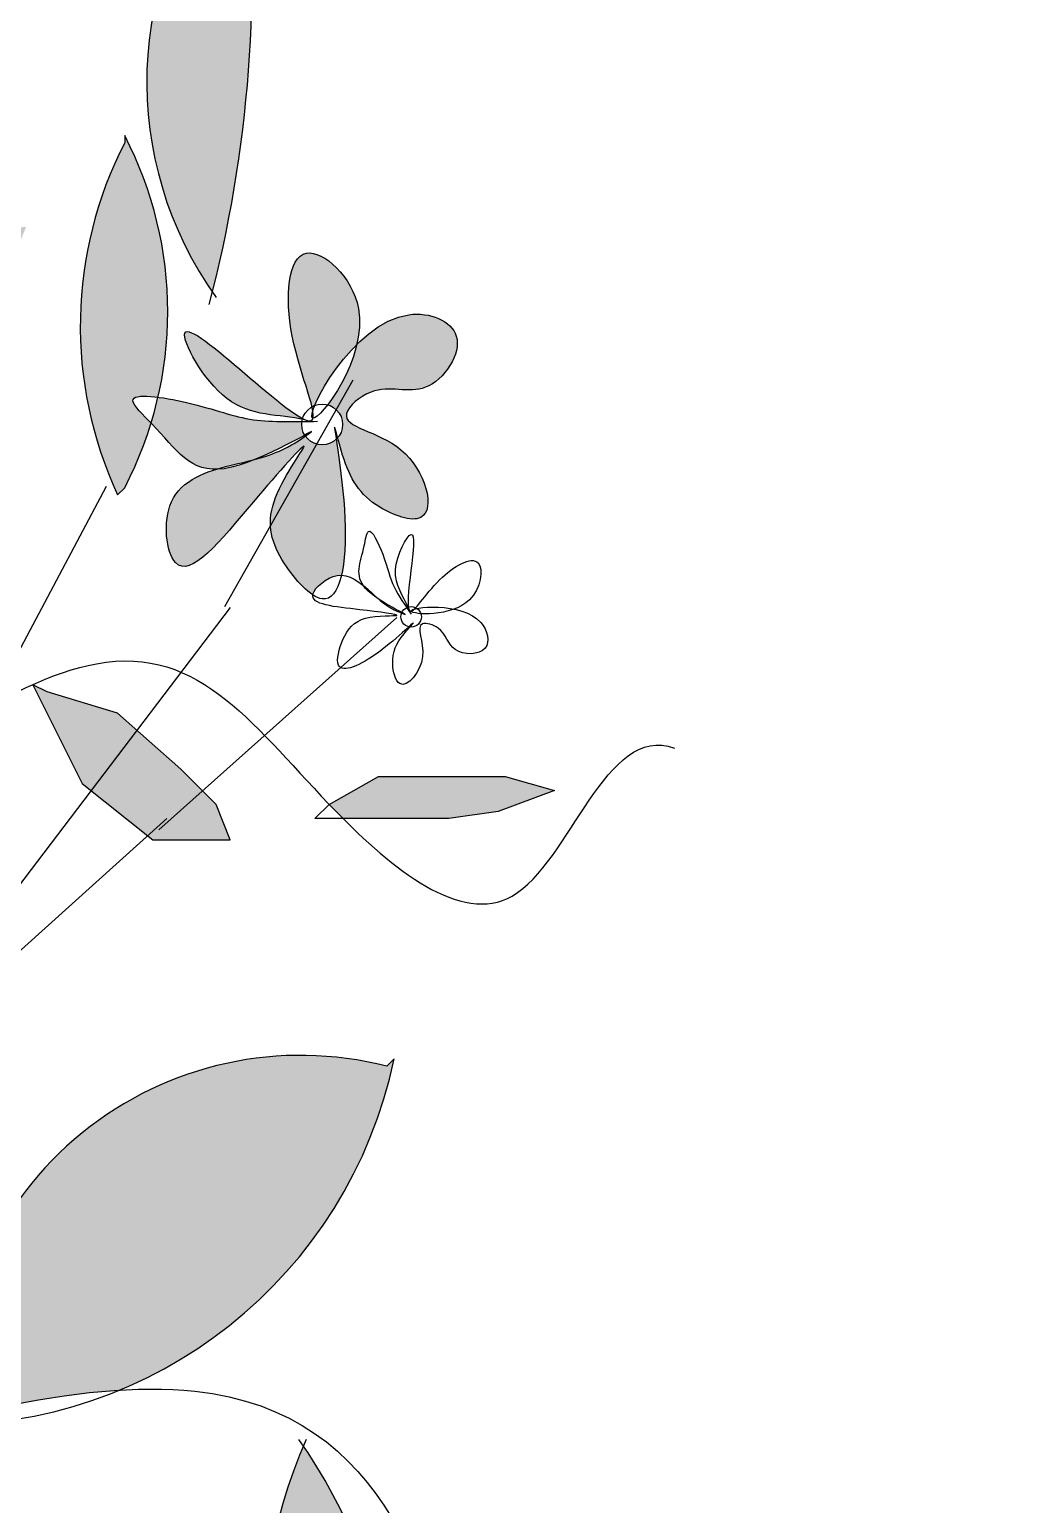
# Model space of a CAD drawing. Header units: millimetres. Extents: x 351279 to 387190, y -1289537 to -1277077.
# Drawn here: x 358921.3 to 358975.3, y -1283319.8 to -1283238.8 of the extents above; entities that cross this region are included whole.
import ezdxf

# ---------------------------------------------------------------- set-up
doc = ezdxf.new("R2010")
doc.units = ezdxf.units.MM
doc.header["$LTSCALE"] = 20

# ---------------------------------------------------------------- blocks, each defined once
blk = doc.blocks.new('fhfghfghdf')
h = blk.add_hatch(color=232)
h.paths.add_polyline_path([(-90030.0408381067, 5932.037843426331), (-90030.06616863665, 5931.996554873164, 0.3211937202647364), (-90027.25127120432, 5911.508832451876), (-90026.8471171647, 5911.508832451876, 0.3315970748971576)])
h.paths.add_polyline_path([(-90048.19444010619, 5968.058353575278, 0.2445812914340695), (-90046.14724515732, 5940.430810709769), (-90045.7430911177, 5942.038845522579, 0.2402841023309224)])
h.paths.add_polyline_path([(-90037.70255285797, 5968.555566073828), (-90037.70255285797, 5968.958707196291, 0.3334594632524944), (-90057.4068348914, 5980.609032658514), (-90057.81098893103, 5980.609032658514, 0.1257446693945265)])
edge = h.paths.add_edge_path()
edge.add_spline(control_points=[(-90029.04396051963, 5959.104460407953), (-90029.11724380749, 5959.166261931759), (-90029.19091539657, 5959.227861792963), (-90029.26495098052, 5959.289245518288)], knot_values=[44.35602389406913, 44.35602389406913, 44.35602389406913, 44.35602389406913, 44.92837347126904, 44.92837347126904, 44.92837347126904, 44.92837347126904], degree=3, periodic=0)
edge.add_line((-90029.26495098052, 5959.289245518288), (-90029.26495098052, 5957.706993180092))
edge.add_arc((-90017.31431329258, 5943.679274813094), 18.42809332872148, 130.4286818181292, 151.6390803668907)
edge.add_spline(control_points=[(-90033.53053385507, 5952.433063387224), (-90032.06539878261, 5950.178923204992), (-90030.68449070911, 5947.844768975488), (-90029.31722114365, 5945.560465883888)], knot_values=[388.6644557781722, 388.6644557781722, 388.6644557781722, 388.6644557781722, 411.888008713775, 411.888008713775, 411.888008713775, 411.888008713775], degree=3, periodic=0)
edge.add_arc((-90059.67602661115, 5952.947732282104), 31.24465993176573, 346.3238960305467, 371.3644437658426)
edge = h.paths.add_edge_path()
edge.add_spline(control_points=[(-90060.19819560445, 5985.476467968098), (-90062.24497605085, 5990.642876185229), (-90063.64276351334, 5996.33190384095), (-90064.9684626144, 6002.351294294704)], knot_values=[199.8446034045002, 199.8446034045002, 199.8446034045002, 199.8446034045002, 253.8935608876245, 253.8935608876245, 253.8935608876245, 253.8935608876245], degree=3, periodic=0)
edge.add_arc((-90076.6163226232, 5989.946958763475), 17.0158803109278, 46.80143936070097, 49.91219503292963)
edge.add_arc((-90052.72269627807, 5990.549405608946), 17.93017949576579, 136.1758865720884, 224.8875711919066)
edge.add_line((-90065.42610188665, 5977.895757016758), (-90065.02194784698, 5977.492615894254))
edge.add_arc((-90076.6163226232, 5989.946958763475), 17.0158803109278, 312.9520090475782, 344.7682065498893)
edge = h.paths.add_edge_path()
edge.add_spline(control_points=[(-90064.9684626144, 6002.351294294704), (-90063.64276351334, 5996.33190384095), (-90062.24497605085, 5990.642876185229), (-90060.19819560445, 5985.476467968098)], knot_values=[199.8446034045002, 199.8446034045002, 199.8446034045002, 199.8446034045002, 253.8935608876245, 253.8935608876245, 253.8935608876245, 253.8935608876245], degree=3, periodic=0)
edge.add_arc((-90076.6163226232, 5989.946958763475), 17.0158803109278, 344.7682065498872, 406.8014393607017)
edge = h.paths.add_edge_path()
edge.add_line((-90071.46005079207, 6050.610638296182), (-90071.8642048317, 6050.207497173719))
edge.add_arc((-90076.6053034531, 6031.804571232104), 19.00383380664665, 75.55318758878634, 183.1098272321223)
edge.add_spline(control_points=[(-90109.11728068766, 6019.976442688281), (-90117.38784171232, 6023.006248162765), (-90099.32397739588, 6031.652357266052), (-90086.5382256648, 6032.431122687534)], knot_values=[0, 0, 0, 0, 82.57555180962385, 82.57555180962385, 82.57555180962385, 82.57555180962385], degree=3, periodic=0)
edge.add_arc((-90096.19144184409, 6055.78025714205), 25.26591898939923, 292.4616347306597, 348.1934248338533)
h.paths.add_polyline_path([(-90072.66542248902, 6001.998160510237), (-90072.66542248902, 6002.799913079314, 0.2315958028063422), (-90076.43893017851, 6029.361713392753, 0.2788354804502062)])
edge = h.paths.add_edge_path(flags=17)
edge.add_arc((-90080.64091615476, 6037.511246546485), 21.97345675393397, 152.184716128559, 202.374750704442)
edge.add_spline(control_points=[(-90100.96007650123, 6029.146766614533), (-90100.54731201749, 6029.302300678271), (-90100.12783591647, 6029.454551320488), (-90099.70279268523, 6029.603030384864)], knot_values=[52.76892196994639, 52.76892196994639, 52.76892196994639, 52.76892196994639, 55.5006365901859, 55.5006365901859, 55.5006365901859, 55.5006365901859], degree=3, periodic=0)
edge.add_arc((-90118.75179882161, 6038.296715368205), 20.93907336473535, 335.4687444736441, 386.8824472390087)
edge = h.paths.add_edge_path()
edge.add_ellipse((-90111.0246041375, 6027.126535512085), major_axis=(-53.42632785916329, 0), ratio=0.187329327768345, start_angle=101.16663213360329, end_angle=109.5850379430043, ccw=False)
edge.add_arc((-90084.0355713289, 6036.51815828422), 25.4167077686322, 229.0971000890831, 251.6182804077233)
edge.add_line((-90092.05063554463, 6012.398295527274), (-90091.27777957376, 6012.398295527274))
edge.add_arc((-90105.0018071154, 6010.606156406569), 13.8405453140987, 7.439817222256023, 30.81995260291743)
edge = h.paths.add_edge_path()
edge.add_arc((-90123.19531306502, 6043.012296402207), 18.47965123778917, 89.39543683551527, 108.252273402177)
edge.add_spline(control_points=[(-90128.98316734399, 6060.562175396539), (-90129.44205725953, 6060.090626386652), (-90129.94611567805, 6059.862593222267), (-90130.3172246035, 6060.064448345831)], knot_values=[192.4519261778176, 192.4519261778176, 192.4519261778176, 192.4519261778176, 197.8944604634299, 197.8944604634299, 197.8944604634299, 197.8944604634299], degree=3, periodic=0)
edge.add_arc((-90123.19531306502, 6043.012296402207), 18.47965123778917, 112.6680842649765, 136.4776870886987)
edge.add_spline(control_points=[(-90136.59502362912, 6055.738068153592), (-90135.32963384963, 6054.503163063014), (-90134.01480219982, 6053.296800656759), (-90132.46537476937, 6052.067859068076)], knot_values=[140.4680655407784, 140.4680655407784, 140.4680655407784, 140.4680655407784, 160.1639195077107, 160.1639195077107, 160.1639195077107, 160.1639195077107], degree=3, periodic=0)
edge.add_arc((-90138.28727575239, 6067.380843858618), 16.38236961649548, 290.8164902992045, 338.9287719473182)
edge = h.paths.add_edge_path()
edge.add_spline(control_points=[(-90145.84341682424, 6064.550350777487), (-90146.38686399044, 6065.00522359414), (-90146.95864130829, 6065.471368902829), (-90147.5630785448, 6065.94998217262)], knot_values=[92.72362769117014, 92.72362769117014, 92.72362769117014, 92.72362769117014, 98.35592228130163, 98.35592228130163, 98.35592228130163, 98.35592228130163], degree=3, periodic=0)
edge.add_arc((-90131.31776695813, 6049.512040732388), 23.11095124266154, 134.6623117713088, 191.5947585914962)
edge.add_line((-90153.95710781154, 6044.867009724551), (-90153.18425184068, 6044.867009724551))
edge.add_arc((-90163.35667177809, 6059.871319336243), 18.12753249359946, 304.1359574526325, 374.9583842200699)
edge = h.paths.add_edge_path()
edge.add_arc((-90131.72031441609, 6077.71211687384), 21.97345675393397, 152.184716128559, 202.6450060380954)
edge.add_spline(control_points=[(-90151.99979491388, 6069.251888008343), (-90151.76994880657, 6069.090196817124), (-90151.54322261053, 6068.929539854166), (-90151.31991326695, 6068.770082555036)], knot_values=[80.50595904682069, 80.50595904682069, 80.50595904682069, 80.50595904682069, 82.2035474784287, 82.2035474784287, 82.2035474784287, 82.2035474784287], degree=3, periodic=0)
edge.add_line((-90151.31991326695, 6068.770082555036), (-90151.25565712628, 6068.83352295297))
edge.add_arc((-90169.83119708292, 6078.49758569556), 20.93907336473535, 332.5139591992158, 386.8824472390087)
h.paths.add_polyline_path([(-90158.99130725201, 6059.167195372158), (-90158.60133405504, 6059.55674746769, 0.1322657631513405), (-90173.30686875757, 6071.15271682399, 0.2538059405360158)])
h.paths.add_polyline_path([(-90163.24556029972, 6056.852531176383, 0.2842601180238745), (-90179.88678013858, 6046.801181175882), (-90179.88678013858, 6046.416158755595, 0.3329979746105446)])
edge = h.paths.add_edge_path()
edge.add_spline(control_points=[(-90177.9225747069, 6060.694839113546), (-90177.81274984144, 6060.644469145711), (-90177.70293745985, 6060.594489314558), (-90177.59314957394, 6060.544909567572)], knot_values=[268.4580200904438, 268.4580200904438, 268.4580200904438, 268.4580200904438, 269.1642707696947, 269.1642707696947, 269.1642707696947, 269.1642707696947], degree=3, periodic=0)
edge.add_arc((-90197.80019136831, 6059.169460209485), 20.25379961922844, 3.893992511114864, 41.8875622623091)
edge.add_arc((-90170.67454749641, 6053.616413162447), 22.56179802157665, 122.2748304949121, 128.9709508098927)
edge.add_arc((-90153.14088055432, 6084.671033967324), 34.48173842397203, 203.0731735195908, 224.0535375253923)
h.paths.add_polyline_path([(-90093.99341110286, 6112.123631990727), (-90094.37629387673, 6111.73860957044, 0.3668423731564957), (-90107.91899941262, 6100.912685054715), (-90109.08182857928, 6100.14264021414, 0.3559281893814745)])
h.paths.add_polyline_path([(-90108.30897260841, 6086.227476987418), (-90108.30897260841, 6085.84245456713, 0.3329979746105446), (-90091.66775276956, 6096.278826987917, 0.2842601180238745)])
h.paths.add_polyline_path([(-90081.43565505331, 6092.711979336702, 0.08969924883445829), (-90079.67784959612, 6117.921616668874), (-90080.45070556697, 6117.151571828895, 0.3337661477332975)])
h.paths.add_polyline_path([(-90085.5784842267, 6068.661054126933), (-90088.09404080361, 6065.354338672748), (-90084.70495861467, 6062.645986178692), (-90080.45070556697, 6062.645986178692), (-90081.22356153664, 6064.58015763002), (-90083.15924667416, 6066.514329081358)])
h.paths.add_polyline_path([(-90088.5763288885, 6065.739754565531), (-90088.09404080361, 6065.354338672748), (-90085.5784842267, 6068.661054126933), (-90086.640643751, 6069.60356779235), (-90090.51201402482, 6070.763164728458), (-90091.28486999568, 6071.15271682399)])
edge = h.paths.add_edge_path()
edge.add_line((-90072.32508224544, 6066.124776985819), (-90075.02212187757, 6064.586716659504))
edge.add_spline(control_points=[(-90075.02212187757, 6064.586716659506), (-90074.89710878032, 6064.456194203663), (-90074.64528622109, 6064.195486839139), (-90074.38863223504, 6063.935128180534), (-90074.25943451525, 6063.805583114203)], knot_values=[126.4019545112418, 126.4019545112418, 126.4019545112418, 126.4019545112418, 127.7917009070524, 129.1767737772356, 129.1767737772356, 129.1767737772356, 129.1767737772356], degree=3, periodic=0)
edge.add_line((-90074.25943451525, 6063.805583114203), (-90072.71505544122, 6063.805583114203))
edge.add_line((-90072.71505544124, 6063.805583114203), (-90068.45371197161, 6063.805583114203))
edge.add_line((-90068.45371197161, 6063.8055831142), (-90065.74517086444, 6064.195135209732))
edge.add_line((-90065.74517086444, 6064.195135209732), (-90062.65374698339, 6065.35473214584))
edge.add_line((-90062.65374698337, 6065.35473214584), (-90065.36228809055, 6066.124776985819))
edge.add_line((-90065.36228809056, 6066.124776985819), (-90069.22656794247, 6066.124776985819))
edge.add_line((-90069.22656794246, 6066.124776985819), (-90072.32508224543, 6066.124776985819))
edge = h.paths.add_edge_path()
edge.add_arc((-90152.99281045434, 6098.031854251772), 28.43423137587122, 232.7386717465828, 270.9933444079006)
edge.add_spline(control_points=[(-90152.49986716898, 6069.601896093975), (-90154.14663776233, 6070.74879137674), (-90155.93714512873, 6071.940954108929), (-90157.76812604773, 6073.120852997217)], knot_values=[67.34864551591411, 67.34864551591411, 67.34864551591411, 67.34864551591411, 79.28644178315791, 79.28644178315791, 79.28644178315791, 79.28644178315791], degree=3, periodic=0)
edge.add_line((-90157.76812604773, 6073.120852997217), (-90170.20835445459, 6075.401552470499))
h.paths.add_polyline_path([(-90112.28110299123, 6058.94842766858, 0.07469768154949827), (-90115.8460909253, 6061.441092487747, 0.3190295147364315), (-90111.52392610985, 6050.035410042433)])
h.paths.add_polyline_path([(-90100.90539108278, 6056.436079810294), (-90098.34853585379, 6061.230782381756, 0.10594536143564), (-90103.5748522003, 6058.760865434742, 0.03486061054035849)])
h = blk.add_hatch(color=232)
edge = h.paths.add_edge_path()
edge.add_line((-90086.25067055521, 6101.302237149651), (-90086.25067055521, 6100.912685054119))
edge.add_arc((-90066.715327845, 6090.852705585339), 21.97345675393397, 152.7532063356787, 204.9345132926361)
edge.add_line((-90086.64064375218, 6081.589089244182), (-90086.2506705552, 6081.97411166447))
edge.add_arc((-90104.82621051185, 6091.638174407059), 20.93907336473535, 332.5139591992158, 343.0198936951329)
edge.add_spline(control_points=[(-90084.79995065476, 6085.523134790667), (-90085.2643928454, 6086.000882136629), (-90086.37431896618, 6087.021190677362), (-90085.1970309849, 6087.044818516032), (-90084.42014764785, 6086.943774364004)], knot_values=[378.1534037325803, 378.1534037325803, 378.1534037325803, 378.1534037325803, 383.1142303562885, 388.7113250484697, 388.7113250484697, 388.7113250484697, 388.7113250484697], degree=3, periodic=0)
edge.add_arc((-90104.82621051185, 6091.638174407059), 20.93907336473535, 347.0445539106203, 387.4860408007881)
edge = h.paths.add_edge_path()
edge.add_line((-90101.93089154943, 6054.51302618224), (-90100.90539108278, 6056.436079810294))
edge.add_arc((-90085.58837369135, 6076.719028610381), 25.4167077686322, 224.9548653517461, 232.9410946995367, ccw=False)
edge.add_arc((-90095.19883303506, 6047.801675177237), 13.79353283813911, 127.3903826786645, 150.8649509147978)
edge.add_spline(control_points=[(-90107.24713302788, 6054.517329682913), (-90109.25528146458, 6054.87967160815), (-90108.02206429411, 6057.487542151741), (-90105.24637188735, 6060.607785929504)], knot_values=[4.865792126854817, 4.865792126854817, 4.865792126854817, 4.865792126854817, 34.40483259523285, 34.40483259523285, 34.40483259523285, 34.40483259523285], degree=3, periodic=0)
edge.add_arc((-90085.58837369135, 6076.719028610381), 25.41670776863221, 206.8550756605941, 219.337256920052, ccw=False)
edge.add_arc((-90114.84834019397, 6077.271161123414), 13.71734811357046, 294.77054381933374, 298.68574841727116, ccw=False)
edge.add_line((-90109.10097254084, 6064.815905030965), (-90108.88074187131, 6062.018699228172))
edge.add_line((-90108.88074187131, 6062.018699228172), (-90108.77983198219, 6061.902924079695))
edge.add_arc((-90105.96128670247, 6074.068363001003), 12.48767799239749, 256.5146961438729, 256.9555962966364, ccw=False)
edge.add_line((-90108.87336259885, 6061.924973210029), (-90108.12334826539, 6052.398850212296))
edge.add_arc((-90108.65994848487, 6064.096553757307), 11.71000461240182, 272.6264462737878, 305.0745439567568)
h.paths.add_polyline_path([(-90100.90539108278, 6056.436079810294, 0.008047560419587962), (-90100.24467009131, 6055.953624457505, 0.1288600024161268), (-90097.33256471784, 6061.127617076118, 0.006962773850435288), (-90097.62353900932, 6061.380421404159, 0.01341954638888258), (-90098.34853585379, 6061.230782381756)])
edge = h.paths.add_edge_path()
edge.add_arc((-90123.19531306502, 6043.012296402204), 18.47965123778917, 136.4776870886962, 152.8687840443968)
edge.add_line((-90139.64154630598, 6051.439568917925), (-90139.64154630598, 6051.054546497637))
edge.add_arc((-90138.28727575239, 6067.380843858618), 16.38236961649549, 265.258156315511, 290.8164902992064)
edge.add_spline(control_points=[(-90132.46537476937, 6052.067859068076), (-90134.01480219982, 6053.296800656759), (-90135.32963384963, 6054.503163063014), (-90136.59502362912, 6055.738068153592)], knot_values=[140.4680655407784, 140.4680655407784, 140.4680655407784, 140.4680655407784, 160.1639195077107, 160.1639195077107, 160.1639195077107, 160.1639195077107], degree=3, periodic=0)
h = blk.add_hatch(color=232)
edge = h.paths.add_edge_path()
edge.add_spline(control_points=[(-90078.24657580153, 6079.878709134491), (-90078.20817796505, 6079.167253702029), (-90077.65524965117, 6077.860169289069), (-90076.45457760736, 6076.440804469778), (-90075.92113264975, 6076.089959765435)], knot_values=[252.475719775989, 252.475719775989, 252.475719775989, 252.475719775989, 259.2230118045292, 265.8899081915809, 265.8899081915809, 265.8899081915809, 265.8899081915809], degree=3, periodic=0)
edge.add_spline(control_points=[(-90075.92113264975, 6076.089959765435), (-90075.91925482899, 6076.104044441279), (-90075.84790778594, 6076.475852176768), (-90075.08499398267, 6077.122602005606), (-90074.4286774786, 6077.166587628604), (-90074.35133561805, 6077.164588748517)], knot_values=[155.016503403463, 155.016503403463, 155.016503403463, 155.016503403463, 155.2263470454154, 160.4438277141365, 161.1531482942812, 161.1531482942812, 161.1531482942812, 161.1531482942812], degree=3, periodic=0)
edge.add_spline(control_points=[(-90074.35133561805, 6077.164588748521), (-90074.16248033603, 6077.97266749159), (-90074.02588606246, 6080.574371077463), (-90074.49735179437, 6083.686080189832), (-90074.63970984535, 6084.625878644953)], knot_values=[226.5482095306964, 226.5482095306964, 226.5482095306964, 226.5482095306964, 233.5184720553362, 242.8537583033298, 242.8537583033298, 242.8537583033298, 242.8537583033298], degree=3, periodic=0)
edge.add_arc((-90075.4084334002, 6085.44450021589), 1.122976927706415, 254.2904629950434, 313.1995064911051, ccw=False)
edge.add_line((-90075.71249140162, 6084.363470192288), (-90078.24657580155, 6079.878709134491))
edge = h.paths.add_edge_path()
edge.add_spline(control_points=[(-90073.50366279237, 6089.842306243875), (-90073.34955992296, 6090.500452286887), (-90073.1580055668, 6093.018880380861), (-90077.12966345581, 6096.639046031961), (-90077.60050515142, 6090.941551574776), (-90076.17091513662, 6087.29084228907), (-90075.96802153844, 6086.418121443921)], knot_values=[58.36199906011475, 58.36199906011475, 58.36199906011475, 58.36199906011475, 63.12563336593568, 76.14659195002574, 90.57413779748664, 100.6086858345996, 100.6086858345996, 100.6086858345996, 100.6086858345996], degree=3, periodic=0)
edge.add_arc((-90075.4084334002, 6085.44450021589), 1.122976927706415, 111.7361410168923, 119.88810654290111, ccw=False)
edge.add_spline(control_points=[(-90075.82430854712, 6086.487632538428), (-90075.4844441494, 6087.317345105851), (-90074.62963792584, 6088.728440906069), (-90073.50366279237, 6089.842306243875)], knot_values=[121.4963718009269, 121.4963718009269, 121.4963718009269, 121.4963718009269, 132.3859493546921, 132.3859493546921, 132.3859493546921, 132.3859493546921], degree=3, periodic=0)
edge = h.paths.add_edge_path()
edge.add_spline(control_points=[(-90074.5573785507, 6084.711845574644), (-90074.48190087905, 6084.430693088486), (-90074.00421399837, 6082.68586985163), (-90073.03093996205, 6081.002575285034), (-90068.81747422347, 6079.471456174511), (-90070.25220997863, 6084.936692594929), (-90075.2287526749, 6085.339561338405), (-90072.28794233092, 6087.915121044573), (-90069.57582861932, 6086.569067527846), (-90066.91822471574, 6090.586345003976), (-90070.59473913883, 6092.064066795077), (-90072.66716609833, 6090.669806465672), (-90073.50366279237, 6089.842306243875)], knot_values=[132.3859493546921, 132.3859493546921, 132.3859493546921, 132.3859493546921, 135.1300708683255, 146.095353588456, 153.340456330148, 165.4563830409714, 176.6673299771326, 182.2455287037761, 191.614343035809, 201.8845798851323, 210.795795969041, 218.8857575965074, 218.8857575965074, 218.8857575965074, 218.8857575965074], degree=3, periodic=0)
edge.add_spline(control_points=[(-90073.50366279237, 6089.842306243875), (-90073.81091123613, 6088.530102595335), (-90074.5267881831, 6087.283168893508), (-90075.1102170724, 6086.52715630256)], knot_values=[100.6086858345996, 100.6086858345996, 100.6086858345996, 100.6086858345996, 110.1063625019587, 110.1063625019587, 110.1063625019587, 110.1063625019587], degree=3, periodic=0)
edge.add_arc((-90075.4084334002, 6085.44450021589), 1.122976927706414, 2.9672264645341784e-11, 74.59984468440342, ccw=False)
edge.add_arc((-90075.4084334002, 6085.44450021589), 1.122976927706415, 319.27555408758747, 359.99999999997027, ccw=False)
edge = h.paths.add_edge_path()
edge.add_arc((-90104.82621051185, 6091.638174407059), 20.93907336473535, 343.0198936951344, 347.04455391062356, ccw=False)
edge.add_spline(control_points=[(-90084.79995065476, 6085.523134790667), (-90084.78712537345, 6085.509942095793), (-90083.52545443259, 6084.207833213918), (-90082.80316719499, 6082.96356578725), (-90081.24071774328, 6082.980279509728)], knot_values=[364.6312830317015, 364.6312830317015, 364.6312830317015, 364.6312830317015, 364.7682731636552, 378.1534037325803, 378.1534037325803, 378.1534037325803, 378.1534037325803], degree=3, periodic=0)
edge.add_spline(control_points=[(-90081.24071774328, 6082.980279509728), (-90080.98460771555, 6083.059641030882), (-90080.2325663321, 6083.258791355017), (-90079.54092231103, 6083.406311872103), (-90079.08969791618, 6083.526341654372)], knot_values=[330.3125787608292, 330.3125787608292, 330.3125787608292, 330.3125787608292, 332.6916664480822, 337.258833618533, 337.258833618533, 337.258833618533, 337.258833618533], degree=3, periodic=0)
edge.add_spline(control_points=[(-90079.08969791616, 6083.526341654387), (-90078.00505833082, 6083.964350332171), (-90076.92332000381, 6084.556050233939), (-90076.36804931654, 6084.861221146115)], knot_values=[352.2547096765459, 352.2547096765459, 352.2547096765459, 352.2547096765459, 359.4584238863511, 359.4584238863511, 359.4584238863511, 359.4584238863511], degree=3, periodic=0)
edge.add_arc((-90075.4084334002, 6085.44450021589), 1.122976927706415, 180, 211.2923030742148, ccw=False)
edge.add_arc((-90075.4084334002, 6085.44450021589), 1.122976927706415, 171.5067159041378, 179.9999999999703, ccw=False)
edge.add_spline(control_points=[(-90076.5190948443, 6085.610356589646), (-90077.43445002745, 6085.59962194885), (-90079.69449009241, 6085.58184541662), (-90081.4958930246, 6086.396071071262), (-90083.9187323111, 6086.878558539311), (-90084.42014764785, 6086.943774364004)], knot_values=[388.7113250484697, 388.7113250484697, 388.7113250484697, 388.7113250484697, 397.0593715417957, 408.9365155032121, 412.5489872683294, 412.5489872683294, 412.5489872683294, 412.5489872683294], degree=3, periodic=0)
edge = h.paths.add_edge_path()
edge.add_spline(control_points=[(-90081.24071774328, 6082.980279509728), (-90082.25531564512, 6082.66588325758), (-90084.344839789, 6081.634579705461), (-90083.65411169245, 6075.670470823513), (-90079.75092663724, 6080.638382053306), (-90075.09299437367, 6085.868625487114), (-90078.04652276087, 6081.918100964708), (-90078.26904308391, 6080.294994830919), (-90078.24657580153, 6079.878709134491)], knot_values=[265.8899081915809, 265.8899081915809, 265.8899081915809, 265.8899081915809, 275.3148315241305, 285.7497928615731, 302.7282172054218, 315.573899324735, 326.3646137401881, 330.3125787608292, 330.3125787608292, 330.3125787608292, 330.3125787608292], degree=3, periodic=0)
edge.add_line((-90078.24657580153, 6079.878709134488), (-90075.7124914016, 6084.363470192286))
edge.add_arc((-90075.4084334002, 6085.44450021589), 1.122976927706414, 214.6108937383894, 254.2904629950648, ccw=False)
edge.add_spline(control_points=[(-90076.33267529144, 6084.806649052532), (-90076.54240620251, 6084.663319232809), (-90077.54949271822, 6084.004920718789), (-90078.44106991705, 6083.698882586102), (-90079.08969791618, 6083.526341654372)], knot_values=[337.2588336185331, 337.2588336185331, 337.2588336185331, 337.2588336185331, 339.8205949831406, 346.3858262454413, 346.3858262454413, 346.3858262454413, 346.3858262454413], degree=3, periodic=0)
edge.add_spline(control_points=[(-90079.08969791616, 6083.526341654387), (-90079.68104986435, 6083.287536720073), (-90080.46104612418, 6083.033181001973), (-90081.09534758674, 6082.981834552964), (-90081.24071774328, 6082.980279509728)], knot_values=[359.4584238863511, 359.4584238863511, 359.4584238863511, 359.4584238863511, 363.385931686845, 364.6312830317015, 364.6312830317015, 364.6312830317015, 364.6312830317015], degree=3, periodic=0)
h = blk.add_hatch(color=232)
edge = h.paths.add_edge_path()
edge.add_spline(control_points=[(-90076.48251846347, 6085.772247766572), (-90078.09909352653, 6086.598729304943), (-90085.19794616943, 6093.835975505123), (-90080.7549358413, 6085.690535966533), (-90077.89369527572, 6086.028379833736), (-90076.49343914448, 6085.734051100886)], knot_values=[0.4223326015302504, 0.4223326015302504, 0.4223326015302504, 0.4223326015302504, 23.74237182451278, 37.07041389184332, 50.5242527669372, 50.5242527669372, 50.5242527669372, 50.5242527669372], degree=3, periodic=0)
edge.add_arc((-90075.4084334002, 6085.444500215887), 1.122976927706415, 163.0308954336267, 165.0579333466949, ccw=False)
at = {"color": 232}
for p, q in [((-90086.25067055521, 6101.302237149651), (-90086.25067055521, 6100.912685054119)), ((-90080.75204849061, 6075.444584388012), (-90073.71480490742, 6087.898927257233)), ((-90110.16666310605, 6039.069025046401), (-90087.24332959947, 6082.055645823653)), ((-90086.25067055521, 6081.97411166447), (-90086.64064375218, 6081.589089244182)), ((-90080.45070556697, 6075.401552470499), (-90109.85468454895, 6036.749831174785)), ((-90084.37170879242, 6063.191812080019), (-90071.30406151351, 6074.842137542838)), ((-90091.28486999568, 6071.15271682399), (-90088.5763288885, 6065.739754565531)), ((-90090.51201402482, 6070.763164728458), (-90091.28486999568, 6071.15271682399)), ((-90086.640643751, 6069.60356779235), (-90090.51201402482, 6070.763164728458)), ((-90083.15924667414, 6066.514329081351), (-90086.640643751, 6069.60356779235)), ((-90081.22356153664, 6064.58015763002), (-90083.15924667414, 6066.514329081351)), ((-90088.5763288885, 6065.739754565531), (-90084.70495861467, 6062.645986178692)), ((-90075.03362335262, 6064.58015763002), (-90072.32508224544, 6066.124776985819)), ((-90072.32508224544, 6066.124776985819), (-90069.22656794246, 6066.124776985819)), ((-90069.22656794246, 6066.124776985819), (-90065.36228809056, 6066.124776985819)), ((-90062.65374698337, 6065.35473214584), (-90065.74517086444, 6064.195135209732)), ((-90065.36228809056, 6066.124776985819), (-90062.65374698337, 6065.35473214584)), ((-90080.45070556697, 6062.645986178692), (-90081.22356153664, 6064.58015763002)), ((-90075.03362335262, 6064.58015763002), (-90075.80647932347, 6063.8055831142)), ((-90083.93210264381, 6063.8055831142), (-90106.75617024598, 6043.322390368755)), ((-90072.71505544124, 6063.8055831142), (-90075.80647932347, 6063.8055831142)), ((-90068.45371197161, 6063.8055831142), (-90072.71505544124, 6063.8055831142)), ((-90065.74517086444, 6064.195135209732), (-90068.45371197161, 6063.8055831142)), ((-90084.70495861467, 6062.645986178692), (-90080.45070556697, 6062.645986178692)), ((-90071.8642048317, 6050.207497173722), (-90071.46005079207, 6050.610638296182))]:
    blk.add_line(p, q, dxfattribs=at)
for centre, radius in [((-90075.4084334002, 6085.44450021589), 1.122976927706415), ((-90070.52411512192, 6074.882904622727), 0.5614884638532073)]:
    blk.add_circle(centre, radius, dxfattribs=at)
for centre, radius, start, end in [((-90150.25299293843, 6110.176543919916), 70.99885217153194, 345.1877074942649, 6.26270482484321), ((-90064.67653230461, 6104.276207098888), 20.36171797863576, 140.7776204836605, 215.6439604186355), ((-90104.82621051185, 6091.638174407059), 20.93907336473487, 332.5139591991301, 27.48604080086987), ((-90066.715327845, 6090.852705585339), 21.97345675393333, 152.7532063357683, 204.9345132924338), ((-90076.6053034531, 6031.804571232104), 19.00383380664663, 75.55318758849796, 182.6538196122228), ((-90096.19144184409, 6055.78025714205), 25.26591898939932, 268.6331535750873, 348.1934248338079), ((-90051.92587909247, 6018.800164320776), 26.69149662994417, 155.8514089390285, 219.0124327343165), ((-90101.6868598302, 6012.225918777918), 30.51382324092244, 342.0064840655224, 34.98131110553757)]:
    blk.add_arc(centre, radius, start, end, dxfattribs=at)
for points, start_tangent, end_tangent in [([(-90076.36168641297, 6085.704910273696), (-90080.64567112543, 6086.872987322529), (-90082.94312587823, 6090.466272767144), (-90076.01509837132, 6085.661374155935), (-90077.0515096603, 6090.29731391122), (-90076.27223885765, 6094.847886921759), (-90073.4180070142, 6091.812297078152), (-90075.92858725817, 6085.791175859794), (-90070.64513958541, 6091.472420352523), (-90068.04491388552, 6090.301785066858), (-90069.73742573423, 6087.484636371478), (-90072.7242514428, 6087.225793519206), (-90074.0680367887, 6086.050825362155), (-90071.08280595194, 6084.061208623479), (-90069.99813755123, 6080.338928126415), (-90072.24746238817, 6080.900772219255), (-90074.28429662246, 6083.757976908385), (-90074.67361458011, 6085.142213436128), (-90074.15681355842, 6080.290206391876), (-90075.41459548326, 6075.871094481667), (-90077.48805295021, 6077.823927925885), (-90078.05256749246, 6081.199532778713), (-90076.40546761062, 6084.234408160189), (-90079.17884273204, 6081.20033942913), (-90083.4661802808, 6077.863085077618), (-90083.6841067814, 6081.195153812682), (-90080.47654532494, 6083.190002263436), (-90077.09864369425, 6084.321480397365), (-90076.10106589428, 6084.968829519535), (-90080.78149063131, 6083.018323837954), (-90084.76161721713, 6085.483565178344), (-90085.80246852261, 6086.739659399687), (-90082.8567419598, 6086.650973861673), (-90079.17548989507, 6085.705670830467), (-90075.66851032918, 6085.617838037843)], (-0.9740043823400507, 0.2265291662951519), (0.9999988457736332, 0.001519358878442123)), ([(-90070.68010440048, 6075.351726039822), (-90071.38205615338, 6077.458025161202), (-90070.52411512192, 6079.410315314706), (-90070.60210976121, 6075.195452234323), (-90068.96067712661, 6076.912199259872), (-90066.85127665695, 6077.849842094656), (-90067.32278970358, 6075.820547457213), (-90070.52411512192, 6075.195452234323), (-90066.695287379, 6074.572621848757), (-90066.46130346115, 6073.166157596881), (-90068.10273609516, 6073.089153112942), (-90069.0386717659, 6074.260074237163), (-90069.90015800831, 6074.493352527197), (-90069.90015800831, 6072.69960101741), (-90071.14807223556, 6071.216132281298), (-90071.53804543136, 6072.307784083957), (-90070.91408831772, 6073.947526625867), (-90070.44612048265, 6074.493352527197), (-90072.32153703448, 6072.932879307147), (-90074.50893214342, 6072.230779600018), (-90074.27140301463, 6073.634979014273), (-90073.02348878738, 6074.805900138491), (-90071.3040615141, 6074.962173944289), (-90073.33546734448, 6075.274721555883), (-90075.91283564921, 6076.133095068807), (-90074.5869267827, 6077.147742387527), (-90072.86749950882, 6076.366373358542), (-90071.46005079207, 6075.274721555883), (-90070.91408831772, 6075.039178428525), (-90073.02348878738, 6076.445642680401), (-90073.10148342667, 6078.785220091516), (-90072.86749950882, 6079.566589120502), (-90072.08755311665, 6078.316398674124), (-90071.46005079207, 6076.52264716434), (-90070.52411512192, 6075.039178428525)], (-0.3516801416247572, 0.9361202262459618), (0.5558601813864693, -0.8312758018545959)), ([(-90105.98331427512, 6054.528807629519), (-90087.80347291764, 6072.312313759501), (-90074.64365015682, 6064.195135209735), (-90064.97231489477, 6059.55674746769), (-90056.07383560236, 6067.673926016862)], (-0.9908840948414639, -0.1347171503195224), (0.9357685836259413, -0.3526147443013405))]:
    blk.add_spline(points, degree=3, dxfattribs=dict(at, start_tangent=start_tangent, end_tangent=end_tangent))
at = {"color": 3, "start_tangent": (-0.9389765845577863, 0.3439810658338543), "end_tangent": (0.9998071152594662, -0.0196400681400161)}
blk.add_spline([(-90109.11728068766, 6019.976442688281), (-90082.40766196903, 6032.369634937818), (-90067.14198394833, 6012.352998771245), (-90053.78362937864, 5974.226719837362), (-90037.56783484515, 5958.019540791684), (-90016.57309605417, 5930.379460708671), (-89974.59779931483, 5938.958666162067), (-89940.25179637608, 5947.537871616059)], degree=3, dxfattribs=at)

msp = doc.modelspace()

# ---------------------------------------------------------------- block references
at = {"lineweight": 5}
msp.add_blockref('fhfghfghdf', (449012.7299379652, -1289345.926062732), dxfattribs=at)

doc.saveas('drawing.dxf')
